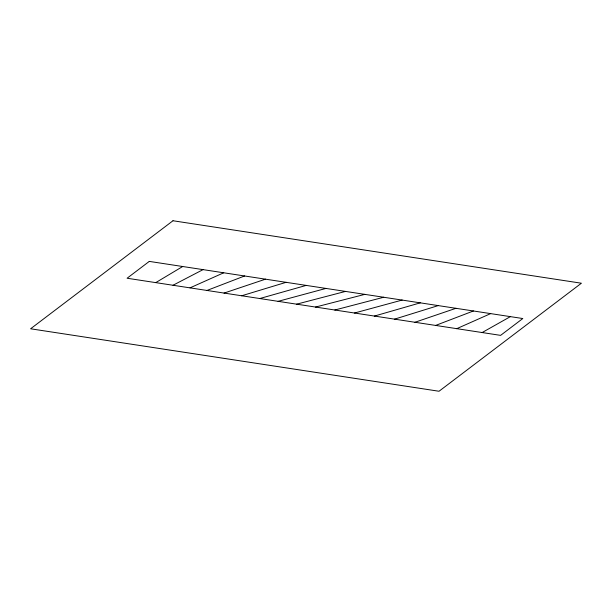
<?xml version="1.0" encoding="UTF-8"?>
<svg xmlns="http://www.w3.org/2000/svg" width="612" height="612" viewBox="0 0 612 612"><rect width="100%" height="100%" fill="white"/><g stroke="black" fill="none" stroke-linecap="round" stroke-linejoin="round"><path stroke-width="0.92" d="M155.777 282.606L182.659 266.534M482.202 332.515L510.454 316.588M173.02 285.246L203.039 269.64M190.026 287.854L223.701 272.799M456.651 328.713L490.686 313.596M206.933 290.463L244.593 275.974M435.583 325.446L473.451 310.965M414.913 322.279L455.978 308.295M224.053 293.094L265.531 279.156M394.518 319.158L438.253 305.587M241.656 295.787L286.141 282.308M374.376 316.075L420.306 302.841M259.756 298.541L306.237 285.391M354.455 313.03L402.168 300.064M278.093 301.341L325.982 288.42M296.613 304.179L345.55 291.404M334.779 310.024L383.739 297.241M315.463 307.071L364.867 294.357M172.982 220.748L30.6 328.782L439.018 391.252L581.4 283.218L172.982 220.748M149.29 261.401L127.089 278.238L500.616 335.368L522.809 318.531L149.29 261.401"/></g></svg>
